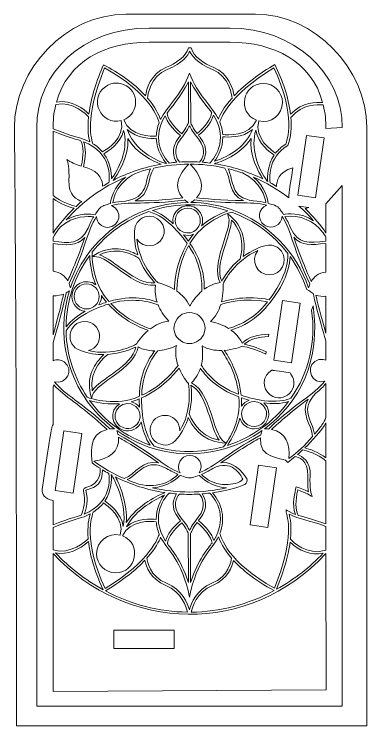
# Model space of a CAD drawing. Header units: inches. Extents: x 134 to 753, y 220 to 777.
# Drawn here: x 321.8 to 487.1, y 443.3 to 777.3 of the extents above; entities that cross this region are included whole.
import ezdxf

# ---------------------------------------------------------------- set-up
doc = ezdxf.new("R2010")
doc.units = ezdxf.units.IN
doc.header["$MEASUREMENT"] = 0
doc.layers.add('_U+0421_U+043B_U+043E_U+0439 1', color=7, linetype='Continuous')

# ---------------------------------------------------------------- blocks, each defined once
blk = doc.blocks.new('block 4')
at = {"layer": '_U+0421_U+043B_U+043E_U+0439 1', "color": 1, "lineweight": 9, "true_color": 0xff0000}
for points in [[(463.04, 691.17), (454.83, 692.37), (458.92, 720.4), (467.13, 719.2), (463.04, 691.17)], [(451.79, 613.67), (443.58, 614.87), (447.67, 642.9), (455.88, 641.7), (451.79, 613.67)], [(340.98, 553.68), (345.07, 581.71), (353.51, 580.5), (349.42, 552.47), (340.98, 553.68)], [(432.38, 537.64), (436.43, 565.62), (444.85, 564.39), (440.8, 536.41), (432.38, 537.64)], [(368.52, 488.13), (396.85, 488.13), (396.85, 479.62), (368.52, 479.62), (368.52, 488.13)]]:
    blk.add_lwpolyline(points, dxfattribs=at)
blk.add_open_spline([(321.83, 723.96), (321.83, 723.96), (322.83, 662.21), (322.83, 443.3), (322.83, 443.3), (487.14, 443.3), (487.14, 443.3), (487.14, 675.05), (487.14, 606.93), (487.14, 724.07), (487.14, 751.84), (462.66, 777.3), (434.88, 777.3), (434.88, 777.3), (374.09, 777.3), (374.09, 777.3), (346.26, 777.29), (321.77, 751.77), (321.83, 723.96)], degree=3, knots=[0, 0, 0, 0, 1, 1, 1, 2, 2, 2, 3, 3, 3, 4, 4, 4, 5, 5, 5, 6, 6, 6, 6], dxfattribs=at)
at = {"layer": '_U+0421_U+043B_U+043E_U+0439 1', "color": 7, "lineweight": 9, "true_color": 0xffffff}
for points, knots in [([(385.07, 770.79), (385.07, 770.79), (422.9, 770.79), (422.9, 770.79), (452.93, 770.79), (475.63, 749.89), (475.63, 724.07), (475.63, 724.07), (468, 723.62), (468, 723.62), (467.99, 727.37), (467.69, 730.78), (466.73, 734.74), (463.87, 734.74), (457.21, 735.5), (451.52, 728.88), (451.87, 724.67), (451.65, 719.52), (450.04, 715.64), (440.4, 709.83), (441.58, 699.75), (441.83, 698.19), (442.85, 697.63), (443.85, 697.04), (444.83, 696.43), (444.82, 698.58), (445.59, 703.38), (452.48, 705.22), (450.37, 691.34), (450.41, 692.23), (450.6, 691.15), (445.48, 695.04), (439.91, 698.3), (434, 700.81), (439.58, 696.18), (440.71, 690.13), (440.92, 688.57), (441.35, 688.45), (443.9, 687.62), (443.92, 687.62), (443.92, 687.62), (443.92, 687.62), (443.92, 687.62), (444.92, 687.24), (445.93, 686.42), (446.29, 685.9), (446.29, 685.9), (446.29, 685.89), (446.29, 685.89), (446.3, 685.88), (447.87, 683.71), (448.12, 683.33), (449.69, 683.63), (455.94, 684.44), (462.14, 680.38), (460.01, 682.83), (457.73, 685.12), (455.33, 687.26), (455.33, 687.26), (459.9, 686.58), (459.9, 686.58), (459.24, 686.36), (458.65, 686.21), (458.2, 686.11), (462.16, 682.29), (465.69, 678.04), (468, 674.59), (468, 674.59), (468, 688.35), (468, 688.35), (468, 688.35), (475.63, 696.96), (475.63, 696.96), (475.63, 696.96), (475.63, 452.54), (475.63, 452.54), (475.63, 452.54), (332.33, 452.54), (332.33, 452.54), (332.33, 452.54), (332.33, 723.96), (332.33, 723.96), (332.28, 749.82), (353.51, 770.79), (385.07, 770.79)], [0, 0, 0, 0, 1, 1, 1, 2, 2, 2, 3, 3, 3, 4, 4, 4, 5, 5, 5, 6, 6, 6, 7, 7, 7, 8, 8, 8, 9, 9, 9, 10, 10, 10, 11, 11, 11, 12, 12, 12, 13, 13, 13, 14, 14, 14, 15, 15, 15, 16, 16, 16, 17, 17, 17, 18, 18, 18, 19, 19, 19, 20, 20, 20, 21, 21, 21, 22, 22, 22, 23, 23, 23, 24, 24, 24, 25, 25, 25, 26, 26, 26, 27, 27, 27, 28, 28, 28, 28]), ([(451.38, 730.34), (457.28, 736.43), (463.18, 735.83), (466.45, 735.83), (461.33, 754.89), (443.9, 764.17), (422.9, 764.17), (422.9, 764.17), (385.07, 764.17), (385.07, 764.17), (364.15, 764.17), (346.77, 755.01), (341.58, 736.06), (349, 737.31), (354.76, 732.51), (356.83, 730.46), (357.86, 738.4), (360.54, 746.27), (363.61, 753.59), (370.79, 749.73), (377.79, 745.07), (383.34, 739.02), (383.79, 741.97), (385.64, 749.34), (393.15, 752.38), (397.25, 754.03), (402.47, 757.35), (403.51, 761.47), (403.51, 761.47), (404.74, 761.47), (404.74, 761.47), (405.83, 757.32), (410.99, 754.04), (415.11, 752.38), (422.63, 749.34), (424.47, 741.95), (424.92, 739.01), (430.4, 744.8), (437.19, 749.6), (443.98, 753.71), (447.54, 746.32), (450.45, 738.47), (451.38, 730.34)], [0, 0, 0, 0, 1, 1, 1, 2, 2, 2, 3, 3, 3, 4, 4, 4, 5, 5, 5, 6, 6, 6, 7, 7, 7, 8, 8, 8, 9, 9, 9, 10, 10, 10, 11, 11, 11, 12, 12, 12, 13, 13, 13, 14, 14, 14, 14]), ([(390.41, 727.92), (393.26, 733.78), (400.21, 739.43), (403.98, 749.68), (407.81, 739.49), (414.66, 733.83), (417.51, 728.11), (418.19, 729.94), (419.88, 733.43), (423.95, 737.96), (423.82, 739.5), (422.74, 748.12), (414.7, 751.37), (407.45, 754.3), (404.93, 758.2), (404.13, 759.92), (403.33, 758.2), (400.81, 754.3), (393.56, 751.37), (385.48, 748.11), (384.42, 739.41), (384.3, 737.94), (388.14, 733.48), (389.76, 729.85), (390.41, 727.92)], [0, 0, 0, 0, 1, 1, 1, 2, 2, 2, 3, 3, 3, 4, 4, 4, 5, 5, 5, 6, 6, 6, 7, 7, 7, 8, 8, 8, 8]), ([(358.66, 716.51), (360.52, 715.36), (362, 714.05), (363.16, 712.66), (365.05, 713.71), (373.85, 719.09), (372, 727.35), (362.53, 724.91), (356.54, 737.46), (364.51, 743.26), (370.98, 747.96), (379.85, 742.42), (378.61, 734.62), (378.1, 731.37), (375.93, 728.85), (373.11, 727.71), (376.29, 719.73), (386.22, 719.97), (388.42, 720.13), (388.48, 722.07), (388.86, 724.15), (389.73, 726.36), (389.42, 727.71), (385.99, 740.15), (364.14, 752.06), (354.43, 728.62), (358.16, 717.76), (358.66, 716.51)], [0, 0, 0, 0, 1, 1, 1, 2, 2, 2, 3, 3, 3, 4, 4, 4, 5, 5, 5, 6, 6, 6, 7, 7, 7, 8, 8, 8, 9, 9, 9, 9]), ([(449.11, 716.33), (449.65, 717.6), (454.19, 729.68), (443.52, 752.16), (421.88, 738.9), (418.52, 727.93), (418.18, 726.63), (419.01, 724.6), (419.44, 722.67), (419.57, 720.86), (421.71, 720.6), (432, 719.79), (435.35, 727.55), (426.24, 731.17), (428.79, 744.82), (438.64, 744.82), (443.57, 744.82), (447.59, 740.81), (447.59, 735.87), (447.59, 730.14), (442.2, 725.75), (436.46, 727.2), (434.33, 718.87), (442.52, 713.22), (444.39, 712.06), (445.57, 713.59), (447.11, 715.05), (449.11, 716.33)], [0, 0, 0, 0, 1, 1, 1, 2, 2, 2, 3, 3, 3, 4, 4, 4, 5, 5, 5, 6, 6, 6, 7, 7, 7, 8, 8, 8, 9, 9, 9, 9]), ([(400.39, 721.18), (402.46, 724.01), (403.3, 725.93), (403.46, 726.32), (403.46, 726.32), (403.44, 745.61), (403.44, 745.61), (399.92, 738.58), (394.79, 732.8), (393.43, 730.87), (394.03, 727.82), (396.37, 724.57), (400.39, 721.18)], [0, 0, 0, 0, 1, 1, 1, 2, 2, 2, 3, 3, 3, 4, 4, 4, 4]), ([(414.37, 731.08), (414.37, 731.08), (414.45, 731.07), (414.45, 731.07), (413.22, 732.78), (408.05, 738.67), (404.53, 745.64), (404.53, 745.64), (404.54, 726.33), (404.54, 726.33), (404.7, 725.93), (405.52, 724.08), (407.53, 721.32), (411.54, 724.73), (413.84, 728.01), (414.37, 731.08)], [0, 0, 0, 0, 1, 1, 1, 2, 2, 2, 3, 3, 3, 4, 4, 4, 5, 5, 5, 5]), ([(339.96, 723.51), (353.07, 718.43), (352.79, 719.64), (357.24, 717.32), (356.71, 719.2), (356.04, 723.01), (356.67, 729.06), (355.62, 730.23), (349.45, 736.58), (341.27, 734.89), (340.27, 730.81), (339.96, 727.27), (339.96, 723.51)], [0, 0, 0, 0, 1, 1, 1, 2, 2, 2, 3, 3, 3, 4, 4, 4, 4]), ([(394.47, 707.44), (395.65, 707.59), (396.83, 707.7), (398.02, 707.79), (396.62, 709.87), (394.8, 714.24), (399.02, 719.41), (399.28, 719.72), (399.51, 720.02), (399.74, 720.31), (395.87, 723.56), (393.52, 726.63), (392.61, 729.65), (385.08, 717.69), (393.14, 708.79), (394.47, 707.44)], [0, 0, 0, 0, 1, 1, 1, 2, 2, 2, 3, 3, 3, 4, 4, 4, 5, 5, 5, 5]), ([(415.22, 729.94), (414.39, 726.87), (412.07, 723.75), (408.18, 720.45), (408.44, 720.11), (408.71, 719.77), (409, 719.41), (413.22, 714.23), (411.39, 709.86), (410, 707.79), (411.18, 707.69), (412.36, 707.58), (413.53, 707.43), (414.78, 708.72), (422.97, 717.92), (415.22, 729.94)], [0, 0, 0, 0, 1, 1, 1, 2, 2, 2, 3, 3, 3, 4, 4, 4, 5, 5, 5, 5]), ([(404, 724.91), (403.39, 723.68), (402.13, 721.51), (399.86, 718.73), (395.63, 713.53), (398.07, 709.39), (399.27, 707.88), (402.45, 708.08), (405.56, 708.08), (408.75, 707.88), (409.95, 709.38), (412.4, 713.53), (408.16, 718.73), (405.89, 721.51), (404.62, 723.69), (404, 724.91)], [0, 0, 0, 0, 1, 1, 1, 2, 2, 2, 3, 3, 3, 4, 4, 4, 5, 5, 5, 5]), ([(350.79, 687.08), (351.66, 687.88), (352.54, 688.66), (353.44, 689.43), (351.35, 690.07), (347, 692.28), (347.4, 699.42), (347.72, 705.19), (346.9, 707.7), (346.51, 709.1), (347.4, 708.51), (348.89, 707.34), (353.16, 705.96), (354.4, 711.08), (354.33, 715.08), (352.95, 717.87), (352.95, 717.87), (353.03, 717.91), (353.03, 717.91), (350.62, 718.7), (349.31, 718.74), (339.96, 722.35), (339.96, 722.35), (339.96, 692.18), (339.96, 692.18), (343.73, 689.03), (349.53, 687.4), (350.79, 687.08)], [0, 0, 0, 0, 1, 1, 1, 2, 2, 2, 3, 3, 3, 4, 4, 4, 5, 5, 5, 6, 6, 6, 7, 7, 7, 8, 8, 8, 9, 9, 9, 9]), ([(367.4, 700.16), (372.09, 706.42), (375.14, 714.95), (373.09, 722.72), (371.75, 716.73), (365.71, 712.87), (363.84, 711.8), (366.96, 707.58), (367.44, 702.9), (367.4, 700.16)], [0, 0, 0, 0, 1, 1, 1, 2, 2, 2, 3, 3, 3, 3]), ([(392.89, 707.23), (392.99, 707.24), (393.08, 707.25), (393.18, 707.27), (391.73, 708.94), (388.62, 713.22), (388.42, 719.05), (386.37, 718.91), (379.23, 718.81), (374.76, 723.25), (377.47, 715.31), (385.62, 709.44), (392.89, 707.23)], [0, 0, 0, 0, 1, 1, 1, 2, 2, 2, 3, 3, 3, 4, 4, 4, 4]), ([(415.64, 708.26), (423.15, 710.58), (430.75, 715.72), (433.56, 723.22), (428.97, 719.1), (421.75, 719.53), (419.61, 719.77), (419.65, 714.52), (417.28, 710.45), (415.64, 708.26)], [0, 0, 0, 0, 1, 1, 1, 2, 2, 2, 3, 3, 3, 3]), ([(440.68, 698.82), (440.49, 701), (440.47, 706.32), (443.75, 711.18), (441.99, 712.29), (436.01, 716.5), (435.13, 722.87), (432.47, 714.88), (435.9, 704.84), (440.44, 698.97), (440.44, 698.97), (440.59, 698.87), (440.68, 698.82)], [0, 0, 0, 0, 1, 1, 1, 2, 2, 2, 3, 3, 3, 4, 4, 4, 4]), ([(368.13, 699.32), (374.99, 702.89), (382.71, 705.5), (390.63, 706.87), (386.96, 708.29), (379.15, 711.97), (375.05, 718.93), (375.61, 709.72), (369.84, 701.54), (368.13, 699.32)], [0, 0, 0, 0, 1, 1, 1, 2, 2, 2, 3, 3, 3, 3]), ([(438.42, 699.98), (436.28, 703.26), (432.09, 710.86), (432.87, 718.94), (427.86, 711.11), (418.29, 707.89), (415.68, 707.14), (423.91, 705.88), (431.43, 703.42), (438.42, 699.98)], [0, 0, 0, 0, 1, 1, 1, 2, 2, 2, 3, 3, 3, 3]), ([(354.19, 705.64), (354.6, 705.52), (355.02, 705.4), (355.47, 705.28), (362.37, 703.46), (363.2, 698.69), (363.2, 696.52), (364.18, 697.13), (365.18, 697.72), (366.19, 698.28), (366.48, 700.21), (367.76, 712.29), (354.31, 717.46), (355.44, 714.48), (355.4, 710.59), (354.19, 705.64)], [0, 0, 0, 0, 1, 1, 1, 2, 2, 2, 3, 3, 3, 4, 4, 4, 5, 5, 5, 5]), ([(387.22, 705.07), (384.13, 700.18), (385.74, 692.86), (378.53, 689.7), (389.06, 689.74), (398.26, 690.75), (400.82, 691.06), (396.21, 696.21), (398.83, 702), (403.67, 706.94), (398.51, 706.94), (392.77, 706.32), (387.22, 705.07)], [0, 0, 0, 0, 1, 1, 1, 2, 2, 2, 3, 3, 3, 4, 4, 4, 4]), ([(407.33, 691.15), (410.32, 690.8), (419.18, 689.87), (429.26, 689.83), (422.1, 692.97), (423.64, 700.2), (420.63, 705.1), (415.08, 706.34), (409.36, 706.94), (404.33, 706.94), (409.19, 702.05), (411.77, 696.08), (407.33, 691.15)], [0, 0, 0, 0, 1, 1, 1, 2, 2, 2, 3, 3, 3, 4, 4, 4, 4]), ([(428.86, 702.79), (426.62, 703.55), (424.35, 704.22), (422.05, 704.78), (425, 698.85), (422.96, 691.3), (433.85, 689.7), (433.85, 689.7), (433.85, 689.7), (433.85, 689.7), (436.23, 689.53), (438.19, 689.23), (439.79, 688.86), (439.43, 691.26), (437.62, 698.79), (428.86, 702.79)], [0, 0, 0, 0, 1, 1, 1, 2, 2, 2, 3, 3, 3, 4, 4, 4, 5, 5, 5, 5]), ([(385.75, 704.68), (375, 702.88), (369.11, 696.13), (368, 688.75), (369.6, 689.11), (371.56, 689.41), (373.96, 689.57), (384.84, 691.19), (382.78, 698.76), (385.75, 704.68)], [0, 0, 0, 0, 1, 1, 1, 2, 2, 2, 3, 3, 3, 3]), ([(361.5, 685.77), (361.5, 685.77), (361.5, 685.77), (361.5, 685.77), (362.04, 686.5), (363.14, 687.25), (363.87, 687.49), (363.87, 687.49), (363.88, 687.45), (363.88, 687.45), (365.42, 687.99), (365.65, 688.13), (366.87, 688.47), (367.09, 690.08), (368.26, 696.17), (373.92, 700.78), (363.37, 696.3), (353.84, 689.49), (346.17, 680.78), (352.18, 684.21), (358.14, 683.47), (359.66, 683.2), (359.91, 683.58), (361.49, 685.75), (361.5, 685.77)], [0, 0, 0, 0, 1, 1, 1, 2, 2, 2, 3, 3, 3, 4, 4, 4, 5, 5, 5, 6, 6, 6, 7, 7, 7, 8, 8, 8, 8]), ([(349.86, 686.2), (347.93, 686.75), (343.41, 688.21), (339.96, 690.8), (339.96, 690.8), (339.96, 674.5), (339.96, 674.5), (342.76, 678.76), (346.36, 682.84), (349.86, 686.2)], [0, 0, 0, 0, 1, 1, 1, 2, 2, 2, 3, 3, 3, 3]), ([(357.34, 666.05), (357.36, 666.11), (357.38, 666.17), (357.4, 666.2), (357.4, 666.2), (357.43, 666.17), (357.43, 666.17), (368.12, 679.88), (384.7, 688.75), (403.34, 688.96), (402.95, 689.19), (402.33, 689.61), (401.66, 690.22), (401.66, 690.22), (401.68, 690.07), (401.68, 690.07), (383.79, 687.69), (375.43, 689.63), (367.35, 687.45), (372.92, 685.5), (371.5, 677.22), (365.61, 677.22), (362.77, 677.22), (360.46, 679.48), (360.36, 682.29), (355.9, 675.33), (355.56, 668.09), (347.47, 650.86), (347.82, 650.03), (348, 649.31), (348.1, 648.85), (350.22, 655.12), (353.36, 660.92), (357.34, 666.05)], [0, 0, 0, 0, 1, 1, 1, 2, 2, 2, 3, 3, 3, 4, 4, 4, 5, 5, 5, 6, 6, 6, 7, 7, 7, 8, 8, 8, 9, 9, 9, 10, 10, 10, 11, 11, 11, 11]), ([(386.64, 685.23), (390.27, 683.99), (393.62, 681.53), (396.39, 678.94), (395.11, 684.67), (401.11, 689.32), (406.34, 686.66), (409.55, 685.02), (410.92, 681.28), (409.69, 678.01), (413.42, 681.21), (418, 683.67), (422, 685.01), (410.52, 688.78), (398.09, 688.83), (386.64, 685.23)], [0, 0, 0, 0, 1, 1, 1, 2, 2, 2, 3, 3, 3, 4, 4, 4, 5, 5, 5, 5]), ([(447.43, 682.43), (447.28, 678.24), (442.5, 675.89), (439.1, 678.35), (435.57, 680.77), (436.26, 686.16), (440.26, 687.63), (432.26, 689.72), (425.15, 687.81), (406.34, 690.17), (405.66, 689.59), (405.03, 689.18), (404.64, 688.95), (411.07, 688.88), (417.57, 687.78), (424.04, 685.46), (424.04, 685.46), (424.04, 685.45), (424.04, 685.45), (440.86, 679.35), (454.14, 665.8), (459.88, 648.81), (459.99, 649.21), (460.17, 649.84), (460.49, 650.58), (460.49, 650.58), (460.43, 650.73), (460.43, 650.73), (452.56, 667.18), (451.95, 675.36), (447.43, 682.43)], [0, 0, 0, 0, 1, 1, 1, 2, 2, 2, 3, 3, 3, 4, 4, 4, 5, 5, 5, 6, 6, 6, 7, 7, 7, 8, 8, 8, 9, 9, 9, 10, 10, 10, 10]), ([(397.59, 678.64), (399.21, 673.66), (406.05, 673.16), (408.42, 677.79), (410.4, 681.68), (407.58, 686.33), (403.18, 686.33), (399.19, 686.33), (396.36, 682.42), (397.59, 678.64)], [0, 0, 0, 0, 1, 1, 1, 2, 2, 2, 3, 3, 3, 3]), ([(356.41, 676.84), (356.41, 676.84), (356.41, 676.84), (356.41, 676.84), (357.3, 679.04), (358.19, 680.8), (359.03, 682.2), (356.72, 682.5), (349.53, 682.9), (343.43, 677.49), (341.9, 675.55), (341.98, 675.59), (339.96, 672.52), (339.96, 672.52), (339.96, 670.79), (339.96, 670.79), (347.49, 669.78), (352.49, 668.93), (356.41, 676.84)], [0, 0, 0, 0, 1, 1, 1, 2, 2, 2, 3, 3, 3, 4, 4, 4, 5, 5, 5, 6, 6, 6, 6]), ([(366.27, 642.44), (377, 645.81), (385.72, 643.32), (388.79, 642.18), (387.61, 645.84), (387.85, 648.8), (388.09, 650.18), (381.92, 649.21), (375.27, 654.24), (370.1, 658.03), (362.12, 663.88), (361.6, 663.48), (358.31, 663.52), (358.31, 663.52), (359.9, 664.5), (359.9, 664.5), (368.43, 669.74), (376.61, 666.12), (379.77, 664.3), (378.66, 667.57), (377.97, 671.31), (378.2, 675.41), (378.16, 678.38), (380.04, 681.16), (383.01, 682.13), (388.9, 684.04), (394.16, 677.84), (391.36, 672.35), (388.95, 667.61), (382.25, 667.2), (379.33, 671.72), (380.22, 660.21), (388.11, 652.28), (389.06, 651.37), (389.85, 651.18), (393.36, 650.26), (396.95, 648.03), (397, 651.15), (397.61, 660.71), (402.91, 669.64), (401.64, 671.5), (393.8, 682.51), (384.83, 684.62), (374.26, 680.91), (365.09, 674.21), (358.32, 665.55), (358.09, 663.61), (358.35, 650.87), (366.27, 642.44)], [0, 0, 0, 0, 1, 1, 1, 2, 2, 2, 3, 3, 3, 4, 4, 4, 5, 5, 5, 6, 6, 6, 7, 7, 7, 8, 8, 8, 9, 9, 9, 10, 10, 10, 11, 11, 11, 12, 12, 12, 13, 13, 13, 14, 14, 14, 15, 15, 15, 16, 16, 16, 16]), ([(404.19, 669.69), (410.71, 660.53), (411.03, 651.47), (410.9, 648.19), (414.02, 650.45), (416.9, 651.13), (418.3, 651.33), (413.6, 660.55), (424.15, 676.13), (422.33, 681.99), (422.33, 681.99), (421.78, 683.78), (421.78, 683.78), (421.78, 683.78), (423.2, 682.56), (423.2, 682.56), (430.82, 676.07), (429.91, 667.17), (429.15, 663.61), (432.35, 666), (438.81, 669.41), (442.56, 668.82), (444.4, 668.52), (446.01, 667.54), (447.1, 666.03), (450.44, 661.44), (447.14, 654.99), (441.48, 654.99), (435.62, 654.99), (432.4, 661.78), (436.08, 666.32), (425.41, 661.92), (420.3, 651.96), (419.72, 650.77), (419.79, 649.97), (420, 646.34), (418.98, 642.24), (421.97, 643.16), (431.25, 645.53), (441.38, 643.25), (442.76, 645.03), (450.78, 655.85), (450.04, 665.03), (443.37, 673.77), (434.28, 680.57), (423.77, 684.4), (422.06, 684.1), (409.82, 679.94), (404.19, 669.69)], [0, 0, 0, 0, 1, 1, 1, 2, 2, 2, 3, 3, 3, 4, 4, 4, 5, 5, 5, 6, 6, 6, 7, 7, 7, 8, 8, 8, 9, 9, 9, 10, 10, 10, 11, 11, 11, 12, 12, 12, 13, 13, 13, 14, 14, 14, 15, 15, 15, 16, 16, 16, 16]), ([(468, 672.65), (467.97, 672.69), (466.4, 675.03), (466.37, 675.07), (466.37, 675.07), (466.37, 675.07), (466.37, 675.07), (462.72, 680.1), (455.59, 683.38), (448.75, 682.34), (449.59, 680.94), (450.48, 679.18), (451.38, 676.96), (451.38, 676.96), (451.38, 676.96), (451.38, 676.96), (455.16, 669.34), (459.69, 669.88), (468, 670.8), (468, 670.8), (468, 672.65), (468, 672.65), (468, 672.65), (468, 672.65), (468, 672.65)], [0, 0, 0, 0, 1, 1, 1, 2, 2, 2, 3, 3, 3, 4, 4, 4, 5, 5, 5, 6, 6, 6, 7, 7, 7, 8, 8, 8, 8]), ([(419.15, 652.03), (420.2, 653.96), (422.98, 658.52), (427.75, 662.5), (428.1, 663.61), (430.89, 673.39), (423.62, 680.7), (423.85, 673.8), (415.31, 660.13), (419.15, 652.03)], [0, 0, 0, 0, 1, 1, 1, 2, 2, 2, 3, 3, 3, 3]), ([(346.86, 652.11), (348.14, 654.9), (351.73, 663), (354.86, 672.5), (350.89, 668.05), (345.94, 668.91), (339.96, 669.7), (339.96, 669.7), (339.96, 656.7), (339.96, 656.7), (343.68, 656.2), (345.73, 654.09), (346.86, 652.11)], [0, 0, 0, 0, 1, 1, 1, 2, 2, 2, 3, 3, 3, 4, 4, 4, 4]), ([(401.15, 673.81), (402.22, 672.49), (403.02, 671.38), (403.51, 670.7), (404.2, 671.89), (404.97, 672.99), (405.8, 674.02), (404.26, 673.39), (402.67, 673.34), (401.15, 673.81)], [0, 0, 0, 0, 1, 1, 1, 2, 2, 2, 3, 3, 3, 3]), ([(468, 669.71), (460.95, 668.94), (456.63, 668.48), (452.92, 672.64), (456.23, 662.6), (460.04, 654.14), (461.11, 651.83), (462.27, 653.82), (464.35, 655.97), (468, 656.23), (468, 656.23), (468, 669.71), (468, 669.71)], [0, 0, 0, 0, 1, 1, 1, 2, 2, 2, 3, 3, 3, 4, 4, 4, 4]), ([(387.69, 651.22), (386.18, 652.81), (382.7, 656.87), (380.39, 662.63), (379.44, 663.3), (371, 668.98), (361.8, 664.32), (368.44, 662.41), (378.8, 650.06), (387.69, 651.22)], [0, 0, 0, 0, 1, 1, 1, 2, 2, 2, 3, 3, 3, 3]), ([(403.6, 668.59), (403.6, 668.59), (403.57, 668.63), (403.57, 668.63), (398.14, 659.18), (398.01, 649.13), (398.03, 647.31), (400.43, 645.63), (402.73, 643.32), (404.13, 640.21), (405.84, 643.39), (407.81, 645.67), (409.75, 647.3), (409.89, 648.91), (410.42, 658.75), (403.62, 668.63), (403.62, 668.63), (403.6, 668.59), (403.6, 668.59)], [0, 0, 0, 0, 1, 1, 1, 2, 2, 2, 3, 3, 3, 4, 4, 4, 5, 5, 5, 6, 6, 6, 6]), ([(355.07, 637.88), (351.54, 638.21), (348.76, 641.19), (348.76, 644.81), (348.76, 650.62), (355.51, 653.88), (360.06, 650.24), (358.18, 654.76), (357.26, 659.85), (357.21, 664.07), (350.32, 654.65), (346.21, 643.08), (346.08, 630.57), (348.38, 633.63), (351.75, 636.05), (355.07, 637.88)], [0, 0, 0, 0, 1, 1, 1, 2, 2, 2, 3, 3, 3, 4, 4, 4, 5, 5, 5, 5]), ([(468, 623.99), (464.62, 634.51), (462.46, 644.09), (462.01, 646.14), (461.24, 646.62), (460.67, 647.12), (460.31, 647.48), (460.31, 647.48), (458.97, 648.15), (458.97, 648.15), (457.15, 653.64), (454.52, 658.8), (451.18, 663.5), (451.11, 659.68), (449.81, 655.75), (448.21, 652.32), (447.03, 649.31), (444.8, 646.16), (444.8, 646.21), (439.6, 638.17), (432.7, 631.62), (423.45, 629.03), (426.57, 626.75), (428.1, 624.21), (428.72, 622.95), (431.66, 625.89), (436.28, 626.8), (441.15, 627.08), (441.15, 627.08), (440.98, 625.98), (440.98, 625.98), (436.51, 625.71), (432.32, 624.88), (429.65, 622.36), (431.48, 622.02), (435.5, 621.07), (439.89, 618.78), (439.89, 618.78), (439.72, 617.65), (439.72, 617.65), (434.35, 620.53), (429.47, 621.31), (428.63, 621.43), (427.89, 621.12), (424.5, 619.79), (420.29, 619.5), (422.08, 616.94), (427.21, 608.85), (428.17, 598.51), (430.29, 597.75), (443.07, 593.46), (451.56, 597), (460.16, 609.37), (463.35, 624.13), (461.27, 638.37), (461.27, 638.37), (461.96, 640.49), (461.96, 640.49), (465.82, 615), (455.61, 594.89), (439.13, 582.62), (439.58, 582.66), (440.34, 582.69), (441.27, 582.59), (441.27, 582.59), (441.17, 582.7), (441.17, 582.7), (454.37, 595.28), (462.12, 598.44), (467.41, 604.99), (461.75, 603.29), (458.05, 610.85), (462.8, 614.29), (464.33, 615.4), (466.32, 615.59), (468, 614.86), (468, 614.86), (468, 623.99), (468, 623.99), (468, 623.99), (468, 623.99), (468, 623.99)], [0, 0, 0, 0, 1, 1, 1, 2, 2, 2, 3, 3, 3, 4, 4, 4, 5, 5, 5, 6, 6, 6, 7, 7, 7, 8, 8, 8, 9, 9, 9, 10, 10, 10, 11, 11, 11, 12, 12, 12, 13, 13, 13, 14, 14, 14, 15, 15, 15, 16, 16, 16, 17, 17, 17, 18, 18, 18, 19, 19, 19, 20, 20, 20, 21, 21, 21, 22, 22, 22, 23, 23, 23, 24, 24, 24, 25, 25, 25, 26, 26, 26, 27, 27, 27, 27]), ([(361.6, 644.81), (361.6, 648.05), (358.96, 650.68), (355.72, 650.68), (352.48, 650.68), (349.85, 648.05), (349.85, 644.81), (349.85, 641.57), (352.48, 638.94), (355.72, 638.94), (358.96, 638.94), (361.6, 641.57), (361.6, 644.81)], [0, 0, 0, 0, 1, 1, 1, 2, 2, 2, 3, 3, 3, 4, 4, 4, 4]), ([(340.62, 604.79), (345.87, 598.28), (352.68, 595.8), (366.69, 582.65), (367.61, 582.73), (368.37, 582.68), (368.82, 582.64), (363.55, 586.56), (358.96, 591.34), (355.25, 596.77), (355.2, 596.8), (355.15, 596.84), (355.14, 596.87), (355.14, 596.87), (355.16, 596.89), (355.16, 596.89), (344.83, 612.08), (342.43, 630.78), (347.67, 647.52), (347.36, 647.25), (346.87, 646.87), (346.15, 646.49), (345.89, 645.49), (343.8, 635.16), (339.96, 623.23), (339.96, 623.23), (339.96, 614.62), (339.96, 614.62), (341.66, 615.39), (343.67, 615.22), (345.23, 614.08), (350.04, 610.6), (346.24, 603.11), (340.62, 604.79)], [0, 0, 0, 0, 1, 1, 1, 2, 2, 2, 3, 3, 3, 4, 4, 4, 5, 5, 5, 6, 6, 6, 7, 7, 7, 8, 8, 8, 9, 9, 9, 10, 10, 10, 11, 11, 11, 11]), ([(344.92, 645.94), (343.7, 645.49), (342.07, 645.12), (339.96, 645.04), (339.96, 645.04), (339.96, 626.87), (339.96, 626.87), (342.66, 635.79), (344.44, 643.72), (344.92, 645.94)], [0, 0, 0, 0, 1, 1, 1, 2, 2, 2, 3, 3, 3, 3]), ([(361.42, 640.82), (362.99, 641.43), (364.3, 641.86), (365.1, 642.1), (364.18, 643.13), (363.37, 644.21), (362.65, 645.3), (362.77, 643.62), (362.3, 642.09), (361.42, 640.82)], [0, 0, 0, 0, 1, 1, 1, 2, 2, 2, 3, 3, 3, 3]), ([(367.09, 641.53), (374.4, 633.44), (383.92, 630.21), (385.65, 629.67), (388, 631.43), (390.9, 632.9), (394.29, 633.27), (391.79, 635.88), (390.24, 638.46), (389.28, 640.81), (387.8, 641.44), (378.58, 644.98), (367.1, 641.57), (367.1, 641.57), (367.13, 641.54), (367.13, 641.54), (367.13, 641.54), (367.09, 641.53), (367.09, 641.53)], [0, 0, 0, 0, 1, 1, 1, 2, 2, 2, 3, 3, 3, 4, 4, 4, 5, 5, 5, 6, 6, 6, 6]), ([(468, 644.99), (466.41, 644.72), (464.85, 644.84), (463.27, 645.5), (463.89, 642.72), (465.55, 635.68), (468, 627.63), (468, 627.63), (468, 644.99), (468, 644.99)], [0, 0, 0, 0, 1, 1, 1, 2, 2, 2, 3, 3, 3, 3]), ([(440.62, 642.31), (429.96, 644.55), (420.36, 641.58), (418.64, 640.99), (417.78, 638.19), (416.29, 635.29), (413.76, 633), (417.32, 632.35), (420.09, 631.18), (422.25, 629.84), (423.82, 630.21), (433.36, 632.76), (440.63, 642.26), (440.63, 642.26), (440.59, 642.27), (440.59, 642.27), (440.59, 642.27), (440.62, 642.31), (440.62, 642.31)], [0, 0, 0, 0, 1, 1, 1, 2, 2, 2, 3, 3, 3, 4, 4, 4, 5, 5, 5, 6, 6, 6, 6]), ([(380.47, 597.96), (380.58, 609.2), (385.64, 616.72), (387.68, 619.29), (383.82, 619.3), (381.09, 620.45), (379.85, 621.1), (378.23, 610.88), (360.53, 604.48), (358.56, 598.67), (358.56, 598.67), (357.96, 596.9), (357.96, 596.9), (357.96, 596.9), (357.52, 598.72), (357.52, 598.72), (355.17, 608.45), (361.15, 615.11), (363.85, 617.55), (360.41, 617.5), (356.63, 618.01), (352.81, 619.49), (345.24, 621.83), (346.91, 633.1), (354.86, 633.1), (362.95, 633.1), (364.47, 621.51), (356.65, 619.42), (367.87, 616.71), (377.86, 621.77), (379.02, 622.39), (379.44, 623.08), (381.4, 626.14), (384.64, 628.86), (381.69, 629.87), (372.78, 633.4), (365.93, 641.21), (363.76, 640.58), (350.87, 636.52), (346.09, 628.64), (346.35, 617.14), (349.98, 606.46), (356.03, 597.54), (357.76, 596.74), (369.98, 593.02), (380.47, 597.96)], [0, 0, 0, 0, 1, 1, 1, 2, 2, 2, 3, 3, 3, 4, 4, 4, 5, 5, 5, 6, 6, 6, 7, 7, 7, 8, 8, 8, 9, 9, 9, 10, 10, 10, 11, 11, 11, 12, 12, 12, 13, 13, 13, 14, 14, 14, 15, 15, 15, 15]), ([(400.83, 623.4), (403.48, 622.12), (406.76, 622.43), (409.25, 625), (409.25, 625), (409.26, 624.94), (409.26, 624.94), (411.28, 627.07), (412.01, 630.27), (410.34, 633.44), (410.34, 633.44), (410.4, 633.44), (410.4, 633.44), (409.05, 635.94), (406.24, 637.71), (402.65, 637.09), (402.65, 637.09), (402.67, 637.15), (402.67, 637.15), (399.81, 636.62), (397.3, 634.43), (396.8, 630.9), (396.8, 630.9), (396.76, 630.94), (396.76, 630.94), (396.37, 628.03), (397.67, 625), (400.88, 623.43), (400.88, 623.43), (400.83, 623.4), (400.83, 623.4)], [0, 0, 0, 0, 1, 1, 1, 2, 2, 2, 3, 3, 3, 4, 4, 4, 5, 5, 5, 6, 6, 6, 7, 7, 7, 8, 8, 8, 9, 9, 9, 10, 10, 10, 10]), ([(381.59, 598.45), (391.54, 602.91), (397.55, 610.96), (398.6, 612.44), (397.65, 615.22), (397.15, 618.44), (397.85, 621.78), (394.6, 620.21), (391.66, 619.52), (389.13, 619.34), (388.07, 618.11), (381.85, 610.44), (381.56, 598.48), (381.56, 598.48), (381.59, 598.5), (381.59, 598.5), (381.59, 598.5), (381.59, 598.45), (381.59, 598.45)], [0, 0, 0, 0, 1, 1, 1, 2, 2, 2, 3, 3, 3, 4, 4, 4, 5, 5, 5, 6, 6, 6, 6]), ([(409.89, 621.6), (410.37, 618.02), (410.11, 615.02), (409.5, 612.56), (410.33, 611.18), (415.69, 602.9), (427, 598.91), (427, 598.91), (426.99, 598.95), (426.99, 598.95), (426.99, 598.95), (427.04, 598.94), (427.04, 598.94), (425.88, 609.78), (420.07, 618), (418.99, 619.44), (415.78, 619.39), (412.66, 620), (409.89, 621.6)], [0, 0, 0, 0, 1, 1, 1, 2, 2, 2, 3, 3, 3, 4, 4, 4, 5, 5, 5, 6, 6, 6, 6]), ([(378.74, 621.04), (376.76, 620.1), (371.83, 618.04), (365.63, 617.62), (364.7, 616.93), (356.69, 610.66), (358.27, 600.47), (362.15, 606.2), (377.09, 612.23), (378.74, 621.04)], [0, 0, 0, 0, 1, 1, 1, 2, 2, 2, 3, 3, 3, 3]), ([(409.1, 611.16), (407.9, 607.51), (405.96, 605.26), (404.96, 604.28), (410.36, 601.52), (412.77, 594.01), (414.9, 587.35), (417.92, 577.92), (418.58, 577.95), (421.21, 575.98), (421.21, 575.98), (419.35, 576.12), (419.35, 576.12), (409.37, 576.9), (404.88, 584.64), (403.4, 587.97), (402.38, 584.68), (400.74, 581.27), (398.16, 578.1), (393.61, 571.51), (383.38, 576.68), (385.83, 584.22), (388.32, 591.9), (399.82, 589.79), (399.39, 581.69), (405.43, 591.53), (403.71, 602.59), (403.48, 603.89), (402.95, 604.5), (400.65, 607.31), (399.06, 611.23), (397.18, 608.73), (391.07, 601.35), (381.53, 597.25), (381.47, 594.99), (381.34, 581.47), (387.36, 574.5), (397.97, 571.31), (409.35, 571.25), (419.97, 574.3), (421.16, 575.53), (428.64, 586.1), (427.16, 597.71), (416.5, 601.29), (410.91, 608.44), (409.1, 611.16)], [0, 0, 0, 0, 1, 1, 1, 2, 2, 2, 3, 3, 3, 4, 4, 4, 5, 5, 5, 6, 6, 6, 7, 7, 7, 8, 8, 8, 9, 9, 9, 10, 10, 10, 11, 11, 11, 12, 12, 12, 13, 13, 13, 14, 14, 14, 15, 15, 15, 15]), ([(442.65, 610.28), (443.35, 610.08), (442.26, 610.28), (451.14, 608.95), (451.28, 608.76), (451.41, 608.57), (451.54, 608.37), (456.29, 602.02), (448.32, 593.89), (441.89, 598.56), (437.82, 601.52), (438.08, 607.8), (442.65, 610.28)], [0, 0, 0, 0, 1, 1, 1, 2, 2, 2, 3, 3, 3, 4, 4, 4, 4]), ([(339.96, 549.06), (339.96, 549.06), (339.96, 537.57), (339.96, 537.57), (349.26, 541.28), (350.41, 541.2), (353.22, 542.15), (354.4, 544.71), (355.24, 548.9), (354.3, 553.37), (354.3, 553.37), (353.8, 554.78), (355.3, 555.12), (362.61, 556.74), (362.18, 563.05), (362.04, 564.15), (360.79, 564.95), (359.56, 565.78), (358.36, 566.65), (358.2, 570.27), (356.07, 580.48), (365.32, 582.44), (352.03, 594.69), (345.4, 597.61), (340.4, 603.36), (340.27, 603.11), (340.12, 602.79), (339.96, 602.42), (339.96, 602.42), (339.96, 584.77), (339.96, 584.77), (338.87, 581.85), (339.4, 584.26), (334.88, 554.21), (334.57, 552.15), (336, 549.65), (339.96, 549.06)], [0, 0, 0, 0, 1, 1, 1, 2, 2, 2, 3, 3, 3, 4, 4, 4, 5, 5, 5, 6, 6, 6, 7, 7, 7, 8, 8, 8, 9, 9, 9, 10, 10, 10, 11, 11, 11, 12, 12, 12, 12]), ([(403.88, 589.68), (404.25, 588.58), (407.74, 579.03), (417.91, 577.39), (413.67, 582.84), (412.55, 598.91), (404.68, 603.21), (404.96, 601.03), (405.39, 595.7), (403.88, 589.68)], [0, 0, 0, 0, 1, 1, 1, 2, 2, 2, 3, 3, 3, 3]), ([(468, 604), (466.75, 602.51), (465.18, 600.97), (463.32, 599.41), (455.45, 591.7), (461.57, 586.79), (462.64, 580.25), (463.75, 581.37), (465.17, 583.23), (466.09, 584.5), (466.09, 584.5), (466.1, 584.49), (466.1, 584.49), (466.86, 585.65), (467.49, 586.82), (468, 588.02), (468, 588.02), (468, 604), (468, 604), (468, 604), (468, 604), (468, 604)], [0, 0, 0, 0, 1, 1, 1, 2, 2, 2, 3, 3, 3, 4, 4, 4, 5, 5, 5, 6, 6, 6, 7, 7, 7, 7]), ([(372.81, 582.04), (367.28, 583.83), (366.26, 591.26), (371.12, 594.46), (366.29, 594.07), (361.17, 594.75), (357.09, 596.02), (364.1, 586.37), (374.01, 578.96), (385.53, 575.07), (383.32, 578.21), (382.06, 582.17), (381.34, 585.89), (379.93, 582.64), (376.25, 580.92), (372.81, 582.04)], [0, 0, 0, 0, 1, 1, 1, 2, 2, 2, 3, 3, 3, 4, 4, 4, 5, 5, 5, 5]), ([(374.96, 594.53), (368.29, 594.53), (366.82, 585.12), (373.14, 583.07), (376.22, 582.07), (379.54, 583.76), (380.54, 586.84), (381.78, 590.64), (378.94, 594.53), (374.96, 594.53)], [0, 0, 0, 0, 1, 1, 1, 2, 2, 2, 3, 3, 3, 3]), ([(380.43, 596.74), (379.17, 596.18), (377.9, 595.75), (376.63, 595.4), (378.25, 595), (379.57, 594.09), (380.51, 592.84), (380.42, 594.53), (380.42, 595.9), (380.43, 596.74)], [0, 0, 0, 0, 1, 1, 1, 2, 2, 2, 3, 3, 3, 3]), ([(434.3, 582.64), (431.23, 582.64), (428.44, 584.68), (427.6, 587.75), (426.46, 582.97), (424.2, 578.29), (421.75, 574.85), (433.33, 578.6), (443.33, 585.89), (450.45, 595.45), (446.79, 594.33), (442.66, 594.35), (438.91, 594.82), (443.71, 590.59), (440.7, 582.64), (434.3, 582.64)], [0, 0, 0, 0, 1, 1, 1, 2, 2, 2, 3, 3, 3, 4, 4, 4, 5, 5, 5, 5]), ([(428.5, 588.68), (429.32, 583.55), (435.98, 581.91), (439.06, 586.14), (441.9, 590.05), (439.04, 595.47), (434.32, 595.47), (430.68, 595.47), (427.94, 592.24), (428.5, 588.68)], [0, 0, 0, 0, 1, 1, 1, 2, 2, 2, 3, 3, 3, 3]), ([(428.4, 593.27), (429.3, 594.71), (430.58, 595.67), (432.04, 596.17), (430.4, 596.61), (429.1, 597.03), (428.31, 597.3), (428.45, 595.93), (428.47, 594.58), (428.4, 593.27)], [0, 0, 0, 0, 1, 1, 1, 2, 2, 2, 3, 3, 3, 3]), ([(450.51, 568.68), (455.01, 571.95), (457.96, 574.82), (461.69, 579.04), (461.37, 584.75), (455.69, 589.78), (459.68, 596.61), (451.19, 590.39), (444.34, 584.16), (442.44, 582.41), (449.17, 580.96), (451.52, 575.54), (450.51, 568.68)], [0, 0, 0, 0, 1, 1, 1, 2, 2, 2, 3, 3, 3, 4, 4, 4, 4]), ([(468, 585.55), (465.97, 581.88), (461.09, 576.61), (458.1, 573.75), (460.04, 573.22), (464.53, 571.77), (468, 569.01), (468, 569.01), (468, 585.55), (468, 585.55)], [0, 0, 0, 0, 1, 1, 1, 2, 2, 2, 3, 3, 3, 3]), ([(420.37, 573.28), (420.37, 573.28), (420.37, 573.29), (420.37, 573.29), (403.72, 568.47), (385, 571.08), (369.82, 581.9), (369.99, 581.49), (370.52, 579.99), (370.52, 579.99), (386.47, 571.39), (391.82, 565.06), (399.67, 561.99), (397.33, 565.46), (399.8, 570.16), (403.99, 570.18), (408.26, 570.33), (410.91, 565.55), (408.53, 562), (416.25, 565.02), (420.84, 570.73), (437.46, 579.88), (437.68, 580.79), (437.95, 581.5), (438.14, 581.91), (432.71, 578.04), (426.82, 575.19), (420.37, 573.28)], [0, 0, 0, 0, 1, 1, 1, 2, 2, 2, 3, 3, 3, 4, 4, 4, 5, 5, 5, 6, 6, 6, 7, 7, 7, 8, 8, 8, 9, 9, 9, 9]), ([(373.39, 559.35), (378.76, 561.48), (381.77, 568.37), (389.46, 566.69), (380.92, 572.84), (372.89, 577.43), (370.63, 578.69), (371.33, 571.84), (365.96, 568.59), (359.12, 567.44), (363.67, 564.14), (368.25, 561.58), (373.39, 559.35)], [0, 0, 0, 0, 1, 1, 1, 2, 2, 2, 3, 3, 3, 4, 4, 4, 4]), ([(449.31, 543.43), (449.31, 543.43), (449.38, 544.65), (449.38, 544.65), (449.38, 544.65), (451.64, 543.26), (453.66, 542.48), (451.84, 547.23), (453.51, 552.98), (453.99, 555.41), (456.69, 554.6), (458.72, 553.69), (459.77, 553.15), (459.55, 554.51), (459.29, 557), (459.49, 560.59), (459.91, 568.2), (454.63, 569.54), (453.57, 569.73), (452.4, 568.77), (451.34, 567.85), (450.11, 566.95), (449.85, 567.22), (449.03, 567.92), (449.03, 567.92), (447.32, 568.93), (436.21, 568.77), (437.23, 578.51), (434.61, 577.04), (426.89, 572.58), (418.72, 566.69), (425.71, 568.17), (430.84, 559.33), (430.84, 559.33), (431.26, 558.24), (430.86, 557.35), (430, 556.54), (426.41, 555.14), (422.53, 553.77), (414.78, 552.68), (419.36, 547.37), (420.9, 540.37), (418.23, 533.58), (418.55, 532.24), (421.97, 519.79), (443.82, 507.88), (453.54, 531.32), (449.8, 542.18), (449.31, 543.43)], [0, 0, 0, 0, 1, 1, 1, 2, 2, 2, 3, 3, 3, 4, 4, 4, 5, 5, 5, 6, 6, 6, 7, 7, 7, 8, 8, 8, 9, 9, 9, 10, 10, 10, 11, 11, 11, 12, 12, 12, 13, 13, 13, 14, 14, 14, 15, 15, 15, 16, 16, 16, 16]), ([(468, 567.59), (464.2, 570.98), (458.4, 572.56), (457.17, 572.87), (456.32, 572.09), (455.47, 571.32), (454.59, 570.57), (456.66, 569.91), (460.97, 567.67), (460.57, 560.52), (460.24, 554.76), (461.07, 552.24), (461.46, 550.85), (460.56, 551.43), (459.07, 552.6), (454.81, 553.98), (453.57, 548.86), (453.63, 544.86), (455.01, 542.07), (456.8, 541.48), (462.86, 539.93), (468, 538.03), (468, 538.03), (468, 567.59), (468, 567.59), (468, 567.59), (468, 567.59), (468, 567.59)], [0, 0, 0, 0, 1, 1, 1, 2, 2, 2, 3, 3, 3, 4, 4, 4, 5, 5, 5, 6, 6, 6, 7, 7, 7, 8, 8, 8, 9, 9, 9, 9]), ([(398.55, 561.27), (397.04, 561.91), (395.28, 562.82), (393.26, 564.09), (383.49, 569.2), (380.71, 561.86), (374.82, 558.82), (384.66, 553.91), (393.33, 555.98), (398.55, 561.27)], [0, 0, 0, 0, 1, 1, 1, 2, 2, 2, 3, 3, 3, 3]), ([(425.46, 556.98), (427, 557.46), (428.03, 557.92), (428.96, 559.11), (427.93, 561.17), (423.72, 568.69), (414.92, 564.09), (412.91, 562.83), (411.15, 561.91), (409.65, 561.27), (411.39, 559.56), (416.01, 555.02), (425.46, 556.98)], [0, 0, 0, 0, 1, 1, 1, 2, 2, 2, 3, 3, 3, 4, 4, 4, 4]), ([(355.38, 553.87), (356.6, 548.97), (355.63, 545.63), (354.59, 542.65), (367.73, 547.91), (366.43, 559.86), (366.14, 561.71), (365.13, 562.27), (364.14, 562.85), (363.15, 563.46), (363.15, 557.14), (360.79, 555.45), (355.38, 553.87)], [0, 0, 0, 0, 1, 1, 1, 2, 2, 2, 3, 3, 3, 4, 4, 4, 4]), ([(364.21, 548.76), (366, 547.63), (372.12, 543.32), (372.87, 536.8), (375.05, 547.49), (368.11, 559.94), (367.53, 560.96), (367.45, 561), (367.37, 561.05), (367.29, 561.09), (367.47, 558.89), (367.48, 553.6), (364.21, 548.76)], [0, 0, 0, 0, 1, 1, 1, 2, 2, 2, 3, 3, 3, 4, 4, 4, 4]), ([(374.26, 538.65), (379.55, 547.1), (390.08, 551.81), (392.42, 552.78), (384.35, 553.99), (376.63, 556.41), (369.24, 560.09), (371.06, 556.56), (375.2, 547.42), (374.26, 538.65)], [0, 0, 0, 0, 1, 1, 1, 2, 2, 2, 3, 3, 3, 3]), ([(408.56, 560.84), (407.95, 560.61), (405.67, 559.9), (405.55, 559.86), (405.55, 559.86), (405.56, 559.86), (405.56, 559.86), (403.81, 559.3), (401.71, 560.05), (399.62, 560.84), (398.5, 559.65), (393.93, 555.37), (386.56, 555), (398.04, 552.33), (409.9, 552.33), (421.39, 555.02), (414.16, 555.46), (409.67, 559.67), (408.56, 560.84)], [0, 0, 0, 0, 1, 1, 1, 2, 2, 2, 3, 3, 3, 4, 4, 4, 5, 5, 5, 6, 6, 6, 6]), ([(392.18, 551.49), (388.88, 550.02), (378.82, 545), (374.42, 536.74), (379.02, 540.84), (386.22, 540.41), (388.36, 540.17), (388.32, 545.28), (390.55, 549.27), (392.18, 551.49)], [0, 0, 0, 0, 1, 1, 1, 2, 2, 2, 3, 3, 3, 3]), ([(399.79, 539.49), (399.53, 539.83), (399.26, 540.17), (398.97, 540.53), (394.75, 545.7), (396.57, 550.07), (397.96, 552.15), (396.78, 552.24), (395.6, 552.36), (394.43, 552.51), (393.1, 551.18), (384.87, 542.13), (392.75, 529.99), (393.58, 533.07), (395.89, 536.19), (399.79, 539.49)], [0, 0, 0, 0, 1, 1, 1, 2, 2, 2, 3, 3, 3, 4, 4, 4, 5, 5, 5, 5]), ([(408.1, 541.21), (412.34, 546.41), (409.9, 550.55), (408.69, 552.06), (405.35, 551.85), (402.32, 551.88), (399.22, 552.07), (398.02, 550.56), (395.56, 546.42), (399.81, 541.21), (402.08, 538.43), (403.34, 536.26), (403.96, 535.03), (404.58, 536.26), (405.83, 538.43), (408.1, 541.21)], [0, 0, 0, 0, 1, 1, 1, 2, 2, 2, 3, 3, 3, 4, 4, 4, 5, 5, 5, 5]), ([(409.94, 552.15), (411.34, 550.07), (413.17, 545.71), (408.94, 540.53), (408.69, 540.22), (408.45, 539.92), (408.23, 539.63), (412.09, 536.38), (414.44, 533.31), (415.35, 530.29), (422.9, 542.27), (414.81, 551.18), (413.49, 552.51), (412.31, 552.36), (411.13, 552.24), (409.94, 552.15)], [0, 0, 0, 0, 1, 1, 1, 2, 2, 2, 3, 3, 3, 4, 4, 4, 5, 5, 5, 5]), ([(364.45, 507.78), (386.09, 521.04), (389.45, 532.01), (389.78, 533.31), (388.95, 535.34), (388.53, 537.27), (388.4, 539.08), (386.25, 539.34), (375.96, 540.15), (372.61, 532.39), (381.75, 528.77), (379.16, 515.12), (369.33, 515.12), (364.39, 515.12), (360.38, 519.13), (360.38, 524.07), (360.38, 529.8), (365.77, 534.19), (371.51, 532.74), (373.64, 541.07), (365.45, 546.72), (363.58, 547.88), (362.4, 546.35), (360.86, 544.89), (358.86, 543.61), (358.32, 542.34), (353.77, 530.26), (364.45, 507.78)], [0, 0, 0, 0, 1, 1, 1, 2, 2, 2, 3, 3, 3, 4, 4, 4, 5, 5, 5, 6, 6, 6, 7, 7, 7, 8, 8, 8, 9, 9, 9, 9]), ([(339.96, 525.81), (348.3, 523.46), (355.3, 529.95), (356.44, 531.09), (355.97, 536.93), (356.78, 540.81), (357.39, 542.76), (352.72, 540.26), (352.87, 541.57), (339.96, 536.4), (339.96, 536.4), (339.96, 525.81), (339.96, 525.81)], [0, 0, 0, 0, 1, 1, 1, 2, 2, 2, 3, 3, 3, 4, 4, 4, 4]), ([(468, 536.87), (459.73, 540.02), (455.52, 540.12), (450.72, 542.62), (451.25, 540.74), (451.92, 536.93), (451.3, 530.88), (452.39, 529.68), (459.01, 522.97), (468, 525.79), (468, 525.79), (468, 536.87), (468, 536.87)], [0, 0, 0, 0, 1, 1, 1, 2, 2, 2, 3, 3, 3, 4, 4, 4, 4]), ([(403.43, 533.62), (403.26, 534.01), (402.45, 535.86), (400.44, 538.62), (396.43, 535.21), (394.12, 531.93), (393.6, 528.86), (393.6, 528.86), (393.51, 528.88), (393.51, 528.88), (394.96, 526.87), (399.95, 521.57), (403.44, 510.5), (403.44, 510.5), (403.43, 533.62), (403.43, 533.62)], [0, 0, 0, 0, 1, 1, 1, 2, 2, 2, 3, 3, 3, 4, 4, 4, 5, 5, 5, 5]), ([(407.58, 538.76), (405.5, 535.93), (404.67, 534.02), (404.51, 533.62), (404.51, 533.62), (404.52, 510.55), (404.52, 510.55), (408.02, 521.73), (413.04, 526.96), (414.54, 529.07), (413.93, 532.12), (411.6, 535.38), (407.58, 538.76)], [0, 0, 0, 0, 1, 1, 1, 2, 2, 2, 3, 3, 3, 4, 4, 4, 4]), ([(414.41, 510.17), (422.51, 513.44), (423.54, 520.64), (423.66, 522.01), (419.83, 526.46), (418.21, 530.09), (417.55, 532.02), (414.43, 525.6), (407.46, 521.51), (403.99, 503.62), (400.47, 521.35), (393.55, 525.61), (390.45, 531.83), (389.78, 530), (388.08, 526.51), (384.01, 521.98), (384.15, 520.56), (385.21, 513.42), (393.27, 510.17), (400.45, 507.27), (403.08, 500.69), (403.93, 497.69), (404.72, 500.7), (407.23, 507.27), (414.41, 510.17)], [0, 0, 0, 0, 1, 1, 1, 2, 2, 2, 3, 3, 3, 4, 4, 4, 5, 5, 5, 6, 6, 6, 7, 7, 7, 8, 8, 8, 8]), ([(356.58, 529.72), (352.37, 525.95), (346.74, 523.45), (341.1, 524.44), (347.45, 517.77), (354.9, 511.9), (363.53, 507.18), (359.12, 516.45), (357.22, 523.95), (356.58, 529.72)], [0, 0, 0, 0, 1, 1, 1, 2, 2, 2, 3, 3, 3, 3]), ([(444.77, 507.34), (453.25, 512.02), (460.52, 517.79), (466.76, 524.34), (460.97, 523.13), (455.32, 525.41), (451.14, 529.49), (450.42, 523.91), (448.62, 516.6), (444.77, 507.34)], [0, 0, 0, 0, 1, 1, 1, 2, 2, 2, 3, 3, 3, 3]), ([(339.96, 459.41), (339.96, 459.41), (468.03, 460.16), (468.03, 460.16), (468.03, 460.16), (468, 524.09), (468, 524.09), (431.46, 485.21), (374.89, 487.02), (339.96, 524.09), (339.96, 524.09), (339.96, 459.41), (339.96, 459.41)], [0, 0, 0, 0, 1, 1, 1, 2, 2, 2, 3, 3, 3, 4, 4, 4, 4]), ([(392.86, 509.16), (385.49, 512.14), (383.57, 518.34), (383.08, 520.96), (379.16, 516.82), (373.32, 511.9), (364.6, 506.6), (376.56, 500.28), (389.74, 496.8), (403.09, 496.63), (402.58, 498.83), (400.35, 506.14), (392.86, 509.16)], [0, 0, 0, 0, 1, 1, 1, 2, 2, 2, 3, 3, 3, 4, 4, 4, 4]), ([(424.6, 520.95), (424.1, 518.33), (422.18, 512.14), (414.81, 509.16), (407.31, 506.13), (405.25, 498.8), (404.79, 496.63), (418.28, 496.74), (431.59, 500.28), (443.66, 506.73), (434.55, 511.65), (428.55, 516.64), (424.6, 520.95)], [0, 0, 0, 0, 1, 1, 1, 2, 2, 2, 3, 3, 3, 4, 4, 4, 4])]:
    blk.add_open_spline(points, degree=3, knots=knots, dxfattribs=at)
blk = doc.blocks.new('block 2')
at = {"layer": '_U+0421_U+043B_U+043E_U+0439 1'}
blk.add_blockref('block 4', (0, 0), dxfattribs=at)

msp = doc.modelspace()

# ---------------------------------------------------------------- block references
at = {"layer": '_U+0421_U+043B_U+043E_U+0439 1'}
msp.add_blockref('block 2', (0, 0), dxfattribs=at)

doc.saveas('drawing.dxf')
